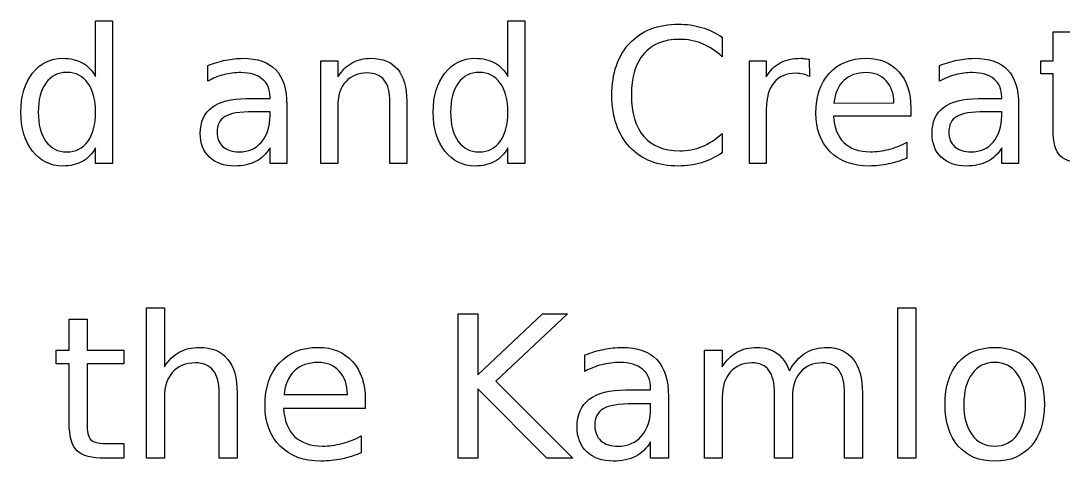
# Model space of a CAD drawing. Extents: x -1 to 378, y 24 to 215.
# Drawn here: x 31.64 to 41.76, y 149.15 to 153.42 of the extents above; entities that cross this region are included whole.
import ezdxf

# ---------------------------------------------------------------- set-up
doc = ezdxf.new("R2010")
doc.units = 0
doc.layers.add('Layer_1', color=7, linetype='CONTINUOUS')

msp = doc.modelspace()

# ---------------------------------------------------------------- linework, layer by layer
at = {"layer": 'Layer_1', "color": 3}
for p, q in [((32.364173, 152.882511), (32.364173, 153.420971)), ((32.364173, 153.420971), (32.527667, 153.420971)), ((32.527667, 153.420971), (32.527667, 152.038389)), ((36.369753, 152.882511), (36.369753, 153.420971)), ((36.369753, 153.420971), (36.533246, 153.420971)), ((36.533246, 153.420971), (36.533246, 152.038389)), ((41.66551, 153.033564), (41.66551, 153.316123)), ((41.66551, 153.316123), (41.829888, 153.316123)), ((38.449847, 153.26281), (38.449847, 153.073548)), ((38.449847, 153.26281), (38.449847, 153.26281)), ((34.553564, 152.038392), (34.553564, 153.033568)), ((34.553564, 153.033568), (34.717947, 153.033568)), ((34.717947, 153.033568), (34.717947, 152.87896)), ((38.715523, 152.038449), (38.715523, 153.033624)), ((38.715523, 153.033624), (38.879904, 153.033624)), ((38.879904, 153.033624), (38.879904, 152.879016)), ((39.297531, 153.048719), (39.298411, 152.880733)), ((41.545556, 152.906502), (41.545556, 153.033564)), ((41.545556, 153.033564), (41.66551, 153.033564)), ((33.454421, 152.837188), (33.454421, 152.988242)), ((40.562815, 152.837188), (40.562815, 152.988242)), ((41.66551, 152.906502), (41.545556, 152.906502)), ((41.66551, 152.366265), (41.66551, 152.906502)), ((32.364173, 152.882511), (32.364173, 152.882511)), ((36.369753, 152.882511), (36.369753, 152.882511)), ((33.829386, 152.666592), (34.058632, 152.666592)), ((34.058632, 152.666592), (34.058632, 152.682584)), ((34.22213, 152.606171), (34.22213, 152.038388)), ((34.222133, 152.606166), (34.22213, 152.606171)), ((34.717947, 152.600844), (34.717947, 152.038392)), ((35.223524, 152.038389), (35.223524, 152.633717)), ((35.387018, 152.639048), (35.387018, 152.038389)), ((35.387028, 152.639048), (35.387018, 152.639048)), ((39.537432, 152.623942), (40.120319, 152.624827)), ((40.937781, 152.666592), (41.167026, 152.666592)), ((41.167026, 152.666592), (41.167026, 152.682584)), ((41.330516, 152.606166), (41.330524, 152.606171)), ((41.330524, 152.606171), (41.330524, 152.038388)), ((31.807053, 152.535088), (31.807053, 152.535088)), ((34.058629, 152.538646), (33.896033, 152.538642)), ((34.058629, 152.502212), (34.058629, 152.538646)), ((35.812633, 152.535088), (35.812633, 152.535088)), ((38.879904, 152.562693), (38.879904, 152.038449)), ((40.283813, 152.496876), (39.532101, 152.496876)), ((40.283808, 152.57684), (40.283813, 152.57685)), ((40.283813, 152.57685), (40.283813, 152.496876)), ((41.167024, 152.538646), (41.004427, 152.538642)), ((41.167024, 152.502212), (41.167024, 152.538646)), ((38.449847, 152.328054), (38.449847, 152.140569)), ((32.364173, 152.038389), (32.364173, 152.187665)), ((34.058636, 152.038388), (34.058636, 152.189441)), ((36.369753, 152.038389), (36.369753, 152.187665)), ((40.245604, 152.243633), (40.245604, 152.089026)), ((41.167031, 152.038388), (41.167031, 152.189441)), ((32.527667, 152.038389), (32.364173, 152.038389)), ((34.22213, 152.038388), (34.058636, 152.038388)), ((34.717947, 152.038392), (34.553564, 152.038392)), ((35.387018, 152.038389), (35.223524, 152.038389)), ((36.533246, 152.038389), (36.369753, 152.038389)), ((38.879904, 152.038449), (38.715523, 152.038449)), ((41.330524, 152.038388), (41.167031, 152.038388)), ((32.858635, 149.176034), (32.858635, 150.636229)), ((32.858635, 150.636229), (33.032244, 150.636229)), ((33.032244, 150.636229), (33.032244, 150.063787)), ((35.886947, 150.577099), (36.07651, 150.577099)), ((35.886947, 149.176026), (35.886947, 150.577099)), ((36.07651, 150.577099), (36.07651, 149.984951)), ((36.07651, 149.984951), (36.705256, 150.577099)), ((36.949248, 150.577099), (36.253872, 149.923953)), ((36.705256, 150.577099), (36.949248, 150.577099)), ((40.15867, 150.63622), (40.331341, 150.63622)), ((40.15867, 149.176026), (40.15867, 150.63622)), ((40.331341, 150.63622), (40.331341, 149.176026)), ((32.107899, 150.525476), (32.281508, 150.525486)), ((32.107899, 150.227056), (32.107899, 150.525476)), ((32.281508, 150.525486), (32.281508, 150.227066)), ((31.981211, 150.092861), (31.981211, 150.227056)), ((31.981211, 150.227056), (32.107899, 150.227056)), ((32.281508, 150.227066), (32.637172, 150.227066)), ((32.637172, 150.227066), (32.637172, 150.092871)), ((37.11816, 150.019665), (37.11816, 150.179198)), ((38.278979, 149.17603), (38.278979, 150.227071)), ((38.278979, 150.227071), (38.452587, 150.227071)), ((38.452587, 150.227071), (38.452587, 150.063784)), ((41.098976, 150.252402), (41.098976, 150.252402)), ((32.107899, 150.092861), (31.981211, 150.092861)), ((32.107899, 149.522297), (32.107899, 150.092861)), ((32.637172, 150.092871), (32.281508, 150.092871)), ((32.281508, 150.092871), (32.281508, 149.522306)), ((41.098977, 150.106007), (41.098976, 150.106008)), ((39.103862, 150.025303), (39.103879, 150.025303)), ((36.253872, 149.923953), (36.998985, 149.176026)), ((33.032244, 149.770059), (33.032244, 149.176034)), ((33.566215, 149.176026), (33.566215, 149.804772)), ((33.738876, 149.810412), (33.738886, 149.810403)), ((33.738886, 149.810403), (33.738886, 149.176026)), ((34.195895, 149.794445), (34.81151, 149.795384)), ((36.749363, 149.176026), (36.07651, 149.850756)), ((36.07651, 149.850756), (36.07651, 149.176026)), ((37.514181, 149.839485), (37.756294, 149.839485)), ((37.756294, 149.839485), (37.756294, 149.85638)), ((37.928958, 149.775688), (37.928966, 149.775677)), ((37.928966, 149.775677), (37.928966, 149.176021)), ((38.452587, 149.770056), (38.452587, 149.17603)), ((38.959348, 149.176033), (38.959348, 149.80478)), ((39.132957, 149.770058), (39.132957, 149.176033)), ((39.639718, 149.176035), (39.639718, 149.804782)), ((39.813328, 149.810413), (39.813328, 149.176035)), ((34.98418, 149.660254), (34.19027, 149.660254)), ((34.98418, 149.744713), (34.98418, 149.660254)), ((34.98418, 149.744707), (34.98418, 149.744713)), ((37.756294, 149.704363), (37.584564, 149.704361)), ((37.756294, 149.665885), (37.756294, 149.704363)), ((34.943828, 149.392799), (34.943828, 149.229514)), ((32.459814, 149.32054), (32.637176, 149.32054)), ((32.637176, 149.32054), (32.637176, 149.176022)), ((37.756295, 149.176021), (37.756295, 149.335554)), ((32.637176, 149.176022), (32.459814, 149.176022)), ((33.032244, 149.176034), (32.858635, 149.176034)), ((33.738886, 149.176026), (33.566215, 149.176026)), ((36.07651, 149.176026), (35.886947, 149.176026)), ((36.998985, 149.176026), (36.749363, 149.176026)), ((37.928966, 149.176021), (37.756295, 149.176021)), ((38.452587, 149.17603), (38.278979, 149.17603)), ((39.132957, 149.176033), (38.959348, 149.176033)), ((39.813328, 149.176035), (39.639718, 149.176035)), ((40.331341, 149.176026), (40.15867, 149.176026))]:
    msp.add_line(p, q, dxfattribs=at)
for points in [[(37.5533, 153.204163), (37.668811, 153.327375), (37.826973, 153.388982), (38.027786, 153.388982)], [(38.027786, 153.388982), (38.107163, 153.388982), (38.181801, 153.37832), (38.2517, 153.356997)], [(38.2517, 153.356997), (38.322195, 153.336267), (38.388243, 153.304871), (38.449847, 153.26281)], [(37.380033, 152.700356), (37.380033, 152.913608), (37.437789, 153.081543), (37.5533, 153.204163)], [(38.038448, 153.241484), (37.886803, 153.241484), (37.770699, 153.194983), (37.690137, 153.101981)], [(38.256143, 153.199723), (38.188021, 153.227564), (38.115456, 153.241484), (38.038448, 153.241484)], [(38.449847, 153.073548), (38.389428, 153.129822), (38.32486, 153.171881), (38.256143, 153.199723)], [(37.690137, 153.101981), (37.609575, 153.009572), (37.569295, 152.875697), (37.569295, 152.700358)], [(31.751073, 152.91361), (31.826899, 153.009573), (31.924936, 153.057555), (32.045184, 153.057555)], [(32.045184, 153.057555), (32.118637, 153.057555), (32.181427, 153.043042), (32.233556, 153.014015)], [(32.233556, 153.014015), (32.286279, 152.985581), (32.329818, 152.941746), (32.364173, 152.882511)], [(33.454421, 152.988242), (33.514254, 153.011345), (33.572306, 153.028523), (33.628576, 153.039778)], [(33.628576, 153.039778), (33.68485, 153.051626), (33.739644, 153.05755), (33.792958, 153.05755)], [(33.792958, 153.05755), (33.936902, 153.05755), (34.044417, 153.020231), (34.115501, 152.945591)], [(34.717947, 152.87896), (34.757042, 152.938793), (34.80295, 152.983517), (34.855671, 153.013131)], [(34.855671, 153.013131), (34.908987, 153.042751), (34.970297, 153.057561), (35.039601, 153.057561)], [(35.039601, 153.057561), (35.153928, 153.057561), (35.240413, 153.022017), (35.299058, 152.950929)], [(35.756655, 152.91361), (35.83248, 153.009573), (35.930516, 153.057555), (36.050764, 153.057555)], [(36.050764, 153.057555), (36.124217, 153.057555), (36.187007, 153.043042), (36.239136, 153.014015)], [(36.239136, 153.014015), (36.291859, 152.985581), (36.335398, 152.941746), (36.369753, 152.882511)], [(38.879904, 152.879016), (38.914262, 152.939435), (38.958985, 152.984158), (39.014075, 153.013187)], [(39.014075, 153.013187), (39.069163, 153.042807), (39.1361, 153.057617), (39.214888, 153.057617)], [(39.214888, 153.057617), (39.226143, 153.057617), (39.238584, 153.056736), (39.252211, 153.054972)], [(39.252211, 153.054972), (39.265839, 153.05377), (39.280946, 153.051685), (39.297531, 153.048719)], [(39.493002, 152.913601), (39.581265, 153.009564), (39.700035, 153.057545), (39.849311, 153.057545)], [(39.849311, 153.057545), (39.983186, 153.057545), (40.088923, 153.014303), (40.166523, 152.927817)], [(40.562815, 152.988242), (40.622648, 153.011345), (40.6807, 153.028523), (40.736971, 153.039778)], [(40.736971, 153.039778), (40.793245, 153.051626), (40.848038, 153.05755), (40.901352, 153.05755)], [(40.901352, 153.05755), (41.045297, 153.05755), (41.152812, 153.020231), (41.223896, 152.945591)], [(31.638225, 152.535088), (31.638225, 152.691472), (31.675841, 152.817647), (31.751073, 152.91361)], [(32.085165, 152.920719), (31.998679, 152.920719), (31.930557, 152.886362), (31.880798, 152.817647)], [(32.289532, 152.817647), (32.239775, 152.886362), (32.171653, 152.920719), (32.085165, 152.920719)], [(33.609917, 152.898501), (33.556016, 152.884873), (33.504184, 152.864436), (33.454421, 152.837188)], [(33.776075, 152.918942), (33.719208, 152.918942), (33.663822, 152.912128), (33.609917, 152.898501)], [(33.983997, 152.85674), (33.934833, 152.898208), (33.865526, 152.918942), (33.776075, 152.918942)], [(34.115501, 152.945591), (34.186589, 152.870952), (34.222133, 152.757811), (34.222133, 152.606166)], [(35.003171, 152.91539), (34.914908, 152.91539), (34.845305, 152.887253), (34.794361, 152.830979)], [(35.168441, 152.845192), (35.13171, 152.891991), (35.076621, 152.91539), (35.003171, 152.91539)], [(35.299058, 152.950929), (35.357704, 152.880434), (35.387028, 152.776474), (35.387028, 152.639048)], [(35.643806, 152.535088), (35.643806, 152.691472), (35.681422, 152.817647), (35.756655, 152.91361)], [(36.090744, 152.920719), (36.004258, 152.920719), (35.936136, 152.886362), (35.886378, 152.817647)], [(36.29511, 152.817647), (36.245354, 152.886362), (36.177231, 152.920719), (36.090744, 152.920719)], [(39.166901, 152.911888), (39.074492, 152.911888), (39.003409, 152.881679), (38.953649, 152.821261)], [(39.237989, 152.903832), (39.216666, 152.909203), (39.19297, 152.911888), (39.166901, 152.911888)], [(39.298411, 152.880733), (39.280046, 152.891395), (39.259905, 152.899095), (39.237989, 152.903832)], [(39.361497, 152.526193), (39.361497, 152.689094), (39.405332, 152.818229), (39.493002, 152.913601)], [(39.851091, 152.918941), (39.759866, 152.918941), (39.686709, 152.893173), (39.631619, 152.841636)], [(40.044794, 152.838967), (39.996216, 152.892283), (39.931648, 152.918941), (39.851091, 152.918941)], [(40.166523, 152.927817), (40.244713, 152.841924), (40.283808, 152.724932), (40.283808, 152.57684)], [(40.718311, 152.898501), (40.66441, 152.884873), (40.612578, 152.864436), (40.562815, 152.837188)], [(40.88447, 152.918942), (40.827602, 152.918942), (40.772216, 152.912128), (40.718311, 152.898501)], [(41.092391, 152.85674), (41.043227, 152.898208), (40.97392, 152.918942), (40.88447, 152.918942)], [(41.223896, 152.945591), (41.294976, 152.870952), (41.330516, 152.757811), (41.330516, 152.606166)], [(31.880798, 152.817647), (31.831635, 152.749525), (31.807053, 152.655338), (31.807053, 152.535088)], [(32.364167, 152.535088), (32.364167, 152.655338), (32.339288, 152.749525), (32.289532, 152.817647)], [(34.058632, 152.682584), (34.058632, 152.757817), (34.033753, 152.815869), (33.983997, 152.85674)], [(34.794361, 152.830979), (34.743418, 152.774705), (34.717947, 152.697994), (34.717947, 152.600844)], [(35.223524, 152.633717), (35.223524, 152.727903), (35.205163, 152.798395), (35.168441, 152.845192)], [(35.886378, 152.817647), (35.837214, 152.749525), (35.812633, 152.655338), (35.812633, 152.535088)], [(36.369746, 152.535088), (36.369746, 152.655338), (36.344867, 152.749525), (36.29511, 152.817647)], [(38.953649, 152.821261), (38.904486, 152.761428), (38.879904, 152.675239), (38.879904, 152.562693)], [(39.631619, 152.841636), (39.577125, 152.7901), (39.545729, 152.717535), (39.537432, 152.623942)], [(40.120319, 152.624827), (40.119117, 152.714274), (40.093942, 152.785654), (40.044794, 152.838967)], [(41.167026, 152.682584), (41.167026, 152.757817), (41.142148, 152.815869), (41.092391, 152.85674)], [(37.5533, 152.196549), (37.437789, 152.31976), (37.380033, 152.487696), (37.380033, 152.700356)], [(37.569295, 152.700358), (37.569295, 152.525609), (37.609575, 152.391734), (37.690137, 152.298733)], [(33.493514, 152.581291), (33.568747, 152.638158), (33.680704, 152.666592), (33.829386, 152.666592)], [(40.601908, 152.581291), (40.677141, 152.638158), (40.789098, 152.666592), (40.937781, 152.666592)], [(31.751073, 152.156566), (31.675841, 152.252529), (31.638225, 152.378703), (31.638225, 152.535088)], [(31.807053, 152.535088), (31.807053, 152.414838), (31.831635, 152.320356), (31.880798, 152.25164)], [(32.289532, 152.25164), (32.339288, 152.320356), (32.364167, 152.414838), (32.364167, 152.535088)], [(33.381556, 152.328055), (33.381556, 152.440012), (33.418875, 152.524424), (33.493514, 152.581291)], [(33.62147, 152.493322), (33.570527, 152.463109), (33.545055, 152.411573), (33.545055, 152.338715)], [(33.896033, 152.538642), (33.763935, 152.538642), (33.672414, 152.523536), (33.62147, 152.493322)], [(33.975998, 152.245421), (34.031086, 152.309992), (34.058629, 152.395589), (34.058629, 152.502212)], [(35.756655, 152.156566), (35.681422, 152.252529), (35.643806, 152.378703), (35.643806, 152.535088)], [(35.812633, 152.535088), (35.812633, 152.414838), (35.837214, 152.320356), (35.886378, 152.25164)], [(36.29511, 152.25164), (36.344867, 152.320356), (36.369746, 152.414838), (36.369746, 152.535088)], [(39.500111, 152.151225), (39.407702, 152.243635), (39.361497, 152.368624), (39.361497, 152.526193)], [(39.532101, 152.496876), (39.539235, 152.384326), (39.572999, 152.298433), (39.633394, 152.239196)], [(40.48995, 152.328055), (40.48995, 152.440012), (40.527269, 152.524424), (40.601908, 152.581291)], [(40.729864, 152.493322), (40.678921, 152.463109), (40.65345, 152.411573), (40.65345, 152.338715)], [(41.004427, 152.538642), (40.872329, 152.538642), (40.780808, 152.523536), (40.729864, 152.493322)], [(41.084392, 152.245421), (41.13948, 152.309992), (41.167024, 152.395589), (41.167024, 152.502212)], [(33.471305, 152.09792), (33.411472, 152.15538), (33.381556, 152.232092), (33.381556, 152.328055)], [(33.545055, 152.338715), (33.545055, 152.280661), (33.56401, 152.234457), (33.601918, 152.200102)], [(37.690137, 152.298733), (37.770699, 152.206324), (37.886803, 152.16012), (38.038448, 152.16012)], [(38.256143, 152.20188), (38.324858, 152.229721), (38.389426, 152.271778), (38.449847, 152.328054)], [(40.5797, 152.09792), (40.519866, 152.15538), (40.48995, 152.232092), (40.48995, 152.328055)], [(40.65345, 152.338715), (40.65345, 152.280661), (40.672404, 152.234457), (40.710313, 152.200102)], [(41.737476, 152.108586), (41.689499, 152.155978), (41.66551, 152.241871), (41.66551, 152.366265)], [(31.880798, 152.25164), (31.930555, 152.183519), (31.998677, 152.149458), (32.085165, 152.149458)], [(32.085165, 152.149458), (32.17165, 152.149458), (32.239773, 152.183519), (32.289532, 152.25164)], [(32.364173, 152.187665), (32.329815, 152.128425), (32.286276, 152.084294), (32.233556, 152.055271)], [(33.601918, 152.200102), (33.64042, 152.166337), (33.692549, 152.149455), (33.758303, 152.149455)], [(33.758303, 152.149455), (33.848936, 152.149455), (33.921501, 152.181444), (33.975998, 152.245421)], [(34.058636, 152.189441), (34.021321, 152.129023), (33.97482, 152.084299), (33.919135, 152.05527)], [(35.886378, 152.25164), (35.936135, 152.183519), (36.004257, 152.149458), (36.090744, 152.149458)], [(36.090744, 152.149458), (36.177229, 152.149458), (36.245351, 152.183519), (36.29511, 152.25164)], [(36.369753, 152.187665), (36.335395, 152.128425), (36.291856, 152.084294), (36.239136, 152.055271)], [(38.027786, 152.012618), (37.826973, 152.012618), (37.668811, 152.073928), (37.5533, 152.196549)], [(38.038448, 152.16012), (38.115452, 152.16012), (38.188017, 152.17404), (38.256143, 152.20188)], [(39.633394, 152.239196), (39.694405, 152.18055), (39.779113, 152.151226), (39.887519, 152.151226)], [(40.069672, 152.174325), (40.128911, 152.189724), (40.187556, 152.212827), (40.245604, 152.243633)], [(40.710313, 152.200102), (40.748815, 152.166337), (40.800943, 152.149455), (40.866698, 152.149455)], [(40.866698, 152.149455), (40.95733, 152.149455), (41.029895, 152.181444), (41.084392, 152.245421)], [(41.167031, 152.189441), (41.129715, 152.129023), (41.083215, 152.084299), (41.027529, 152.05527)], [(32.045184, 152.012621), (31.924933, 152.012621), (31.826897, 152.060603), (31.751073, 152.156566)], [(33.714768, 152.012619), (33.612881, 152.012619), (33.531727, 152.041053), (33.471305, 152.09792)], [(36.050764, 152.012621), (35.930513, 152.012621), (35.832477, 152.060603), (35.756655, 152.156566)], [(38.449847, 152.140569), (38.387055, 152.097915), (38.320414, 152.065926), (38.249923, 152.044603)], [(39.877745, 152.012611), (39.718991, 152.012611), (39.593113, 152.058816), (39.500111, 152.151225)], [(39.887519, 152.151226), (39.95031, 152.151226), (40.011027, 152.158926), (40.069672, 152.174325)], [(40.245604, 152.089026), (40.186958, 152.064143), (40.126832, 152.045189), (40.065229, 152.032163)], [(40.823162, 152.012619), (40.721275, 152.012619), (40.640121, 152.041053), (40.5797, 152.09792)], [(41.99871, 152.038388), (41.872536, 152.038388), (41.785458, 152.061787), (41.737476, 152.108586)], [(32.233556, 152.055271), (32.181427, 152.026837), (32.118636, 152.012621), (32.045184, 152.012621)], [(33.919135, 152.05527), (33.863454, 152.026836), (33.795332, 152.012619), (33.714768, 152.012619)], [(36.239136, 152.055271), (36.187006, 152.026837), (36.124216, 152.012621), (36.050764, 152.012621)], [(38.249923, 152.044603), (38.180021, 152.02328), (38.105976, 152.012618), (38.027786, 152.012618)], [(40.065229, 152.032163), (40.003624, 152.019128), (39.941129, 152.012611), (39.877745, 152.012611)], [(41.027529, 152.05527), (40.971848, 152.026836), (40.903726, 152.012619), (40.823162, 152.012619)], [(33.032244, 150.063787), (33.073536, 150.126971), (33.122021, 150.174205), (33.1777, 150.205489)], [(33.1777, 150.205489), (33.234006, 150.236769), (33.298758, 150.252408), (33.371955, 150.252408)], [(33.371955, 150.252408), (33.492699, 150.252408), (33.58404, 150.214872), (33.645976, 150.1398)], [(34.14898, 150.100371), (34.242196, 150.201721), (34.367632, 150.252396), (34.525288, 150.252396)], [(34.525288, 150.252396), (34.666679, 150.252396), (34.778352, 150.206726), (34.860308, 150.115386)], [(37.11816, 150.179198), (37.181344, 150.2036), (37.242655, 150.221744), (37.302092, 150.233632)], [(37.302092, 150.233632), (37.361524, 150.246146), (37.419394, 150.252402), (37.475701, 150.252402)], [(37.475701, 150.252402), (37.627727, 150.252402), (37.741276, 150.212991), (37.81635, 150.134167)], [(38.452587, 150.063784), (38.492003, 150.128218), (38.539238, 150.175765), (38.594291, 150.206425)], [(38.594291, 150.206425), (38.649346, 150.237079), (38.714723, 150.252406), (38.790422, 150.252406)], [(38.790422, 150.252406), (38.866745, 150.252406), (38.931496, 150.233011), (38.984676, 150.19422)], [(38.984676, 150.19422), (39.038481, 150.15543), (39.07821, 150.099124), (39.103862, 150.025303)], [(39.103879, 150.025303), (39.147046, 150.102885), (39.198659, 150.160128), (39.258718, 150.197035)], [(39.258718, 150.197035), (39.318776, 150.23395), (39.389471, 150.252407), (39.470804, 150.252407)], [(39.470804, 150.252407), (39.580287, 150.252407), (39.664745, 150.213933), (39.724179, 150.136986)], [(40.74425, 150.106008), (40.82996, 150.203604), (40.948202, 150.252402), (41.098976, 150.252402)], [(41.098976, 150.252402), (41.249125, 150.252402), (41.367054, 150.203604), (41.452763, 150.106008)], [(33.333482, 150.10226), (33.240265, 150.10226), (33.166755, 150.072544), (33.112952, 150.013112)], [(33.508029, 150.028118), (33.469239, 150.077546), (33.411056, 150.10226), (33.333482, 150.10226)], [(33.645976, 150.1398), (33.70791, 150.065354), (33.738876, 149.955558), (33.738876, 149.810412)], [(34.010092, 149.691217), (34.010092, 149.863262), (34.056388, 149.999647), (34.14898, 150.100371)], [(34.527163, 150.106004), (34.430818, 150.106004), (34.353555, 150.078789), (34.295372, 150.024358)], [(34.73174, 150.021545), (34.680436, 150.077851), (34.612244, 150.106004), (34.527163, 150.106004)], [(34.860308, 150.115386), (34.94289, 150.024671), (34.98418, 149.901112), (34.98418, 149.744707)], [(37.282385, 150.084416), (37.225454, 150.070027), (37.170712, 150.048444), (37.11816, 150.019665)], [(37.457871, 150.106), (37.397813, 150.106), (37.339318, 150.098805), (37.282385, 150.084416)], [(37.677463, 150.040311), (37.625533, 150.084104), (37.552336, 150.106), (37.457871, 150.106)], [(37.81635, 150.134167), (37.891422, 150.055335), (37.928958, 149.935842), (37.928958, 149.775688)], [(38.740688, 150.102257), (38.652476, 150.102257), (38.582407, 150.072228), (38.530481, 150.01217)], [(38.905852, 150.029065), (38.870196, 150.077859), (38.815141, 150.102257), (38.740688, 150.102257)], [(39.422935, 150.102259), (39.333471, 150.102259), (39.262777, 150.072543), (39.210851, 150.013111)], [(39.586222, 150.029067), (39.550565, 150.077862), (39.496137, 150.102259), (39.422935, 150.102259)], [(39.724179, 150.136986), (39.783612, 150.060663), (39.813328, 149.951806), (39.813328, 149.810413)], [(40.616624, 149.700608), (40.616624, 149.873278), (40.659166, 150.008412), (40.74425, 150.106008)], [(41.098976, 150.106008), (41.006385, 150.106008), (40.933187, 150.069723), (40.879384, 149.997152)], [(41.317631, 149.996213), (41.263826, 150.069409), (41.190942, 150.106007), (41.098977, 150.106007)], [(41.452763, 150.106008), (41.538473, 150.008412), (41.581327, 149.873278), (41.581327, 149.700608)], [(33.112952, 150.013112), (33.059147, 149.95368), (33.032244, 149.872662), (33.032244, 149.770059)], [(33.566215, 149.804772), (33.566215, 149.904246), (33.54682, 149.978694), (33.508029, 150.028118)], [(34.295372, 150.024358), (34.237816, 149.969928), (34.204657, 149.89329), (34.195895, 149.794445)], [(34.81151, 149.795384), (34.810227, 149.889853), (34.783637, 149.96524), (34.73174, 150.021545)], [(37.756294, 149.85638), (37.756294, 149.935836), (37.730017, 149.997147), (37.677463, 150.040311)], [(38.530481, 150.01217), (38.478552, 149.952738), (38.452587, 149.872033), (38.452587, 149.770056)], [(38.959348, 149.80478), (38.959348, 149.90613), (38.941516, 149.980892), (38.905852, 150.029065)], [(39.210851, 150.013111), (39.158922, 149.953679), (39.132957, 149.872661), (39.132957, 149.770058)], [(39.639718, 149.804782), (39.639718, 149.905507), (39.621886, 149.980268), (39.586222, 150.029067)], [(40.879384, 149.997152), (40.825579, 149.925206), (40.798677, 149.826359), (40.798677, 149.700609)], [(41.398339, 149.700609), (41.398339, 149.825107), (41.371436, 149.923641), (41.317631, 149.996213)], [(37.159454, 149.749399), (37.238911, 149.809457), (37.357153, 149.839485), (37.514181, 149.839485)], [(34.156486, 149.2952), (34.05889, 149.392797), (34.010092, 149.524802), (34.010092, 149.691217)], [(34.19027, 149.660254), (34.197805, 149.541386), (34.233465, 149.450672), (34.29725, 149.38811)], [(37.041219, 149.481948), (37.041219, 149.600189), (37.080631, 149.68934), (37.159454, 149.749399)], [(37.29459, 149.656504), (37.240785, 149.624599), (37.213882, 149.57017), (37.213882, 149.493217)], [(37.584564, 149.704361), (37.445051, 149.704361), (37.348393, 149.688408), (37.29459, 149.656504)], [(37.669022, 149.39468), (37.727203, 149.462874), (37.756294, 149.553276), (37.756294, 149.665885)], [(40.74425, 149.295206), (40.659166, 149.393429), (40.616624, 149.528563), (40.616624, 149.700608)], [(40.798677, 149.700609), (40.798677, 149.574859), (40.825266, 149.475699), (40.878446, 149.403127)], [(41.317631, 149.404065), (41.371436, 149.476636), (41.398339, 149.575484), (41.398339, 149.700609)], [(41.581327, 149.700608), (41.581327, 149.528563), (41.538473, 149.393429), (41.452763, 149.295206)], [(32.183917, 149.250152), (32.133238, 149.300205), (32.107899, 149.39092), (32.107899, 149.522297)], [(32.281508, 149.522306), (32.281508, 149.436597), (32.293084, 149.381542), (32.316235, 149.357142)], [(37.135995, 149.238895), (37.072811, 149.299578), (37.041219, 149.380595), (37.041219, 149.481948)], [(37.213882, 149.493217), (37.213882, 149.431909), (37.233903, 149.383111), (37.273944, 149.346823)], [(32.316235, 149.357142), (32.340011, 149.332741), (32.387871, 149.32054), (32.459814, 149.32054)], [(34.29725, 149.38811), (34.361693, 149.326176), (34.451156, 149.29521), (34.565641, 149.29521)], [(34.758019, 149.319607), (34.820578, 149.335872), (34.882514, 149.360269), (34.943828, 149.392799)], [(37.439107, 149.293327), (37.534827, 149.293327), (37.611465, 149.327111), (37.669022, 149.39468)], [(40.878446, 149.403127), (40.932251, 149.331181), (41.005761, 149.295209), (41.098977, 149.295209)], [(41.098977, 149.295209), (41.190943, 149.295209), (41.263828, 149.331494), (41.317631, 149.404065)], [(32.459814, 149.176022), (32.326557, 149.176022), (32.234591, 149.200732), (32.183917, 149.250152)], [(34.555319, 149.148806), (34.387653, 149.148806), (34.254709, 149.197604), (34.156486, 149.2952)], [(34.565641, 149.29521), (34.631959, 149.29521), (34.696085, 149.303342), (34.758019, 149.319607)], [(37.273944, 149.346823), (37.31461, 149.311159), (37.369664, 149.293327), (37.439107, 149.293327)], [(37.756295, 149.335554), (37.71688, 149.271737), (37.667769, 149.224503), (37.608962, 149.193852)], [(41.098976, 149.148812), (40.948202, 149.148812), (40.82996, 149.19761), (40.74425, 149.295206)], [(41.452763, 149.295206), (41.367054, 149.19761), (41.249125, 149.148812), (41.098976, 149.148812)], [(34.753326, 149.169452), (34.688267, 149.155688), (34.622264, 149.148806), (34.555319, 149.148806)], [(34.943828, 149.229514), (34.881895, 149.203236), (34.818394, 149.183216), (34.753326, 149.169452)], [(37.393124, 149.148809), (37.285518, 149.148809), (37.199808, 149.178837), (37.135995, 149.238895)], [(37.608962, 149.193852), (37.550155, 149.163823), (37.478209, 149.148809), (37.393124, 149.148809)]]:
    msp.add_open_spline(points, degree=3, dxfattribs=at)

doc.saveas('drawing.dxf')
